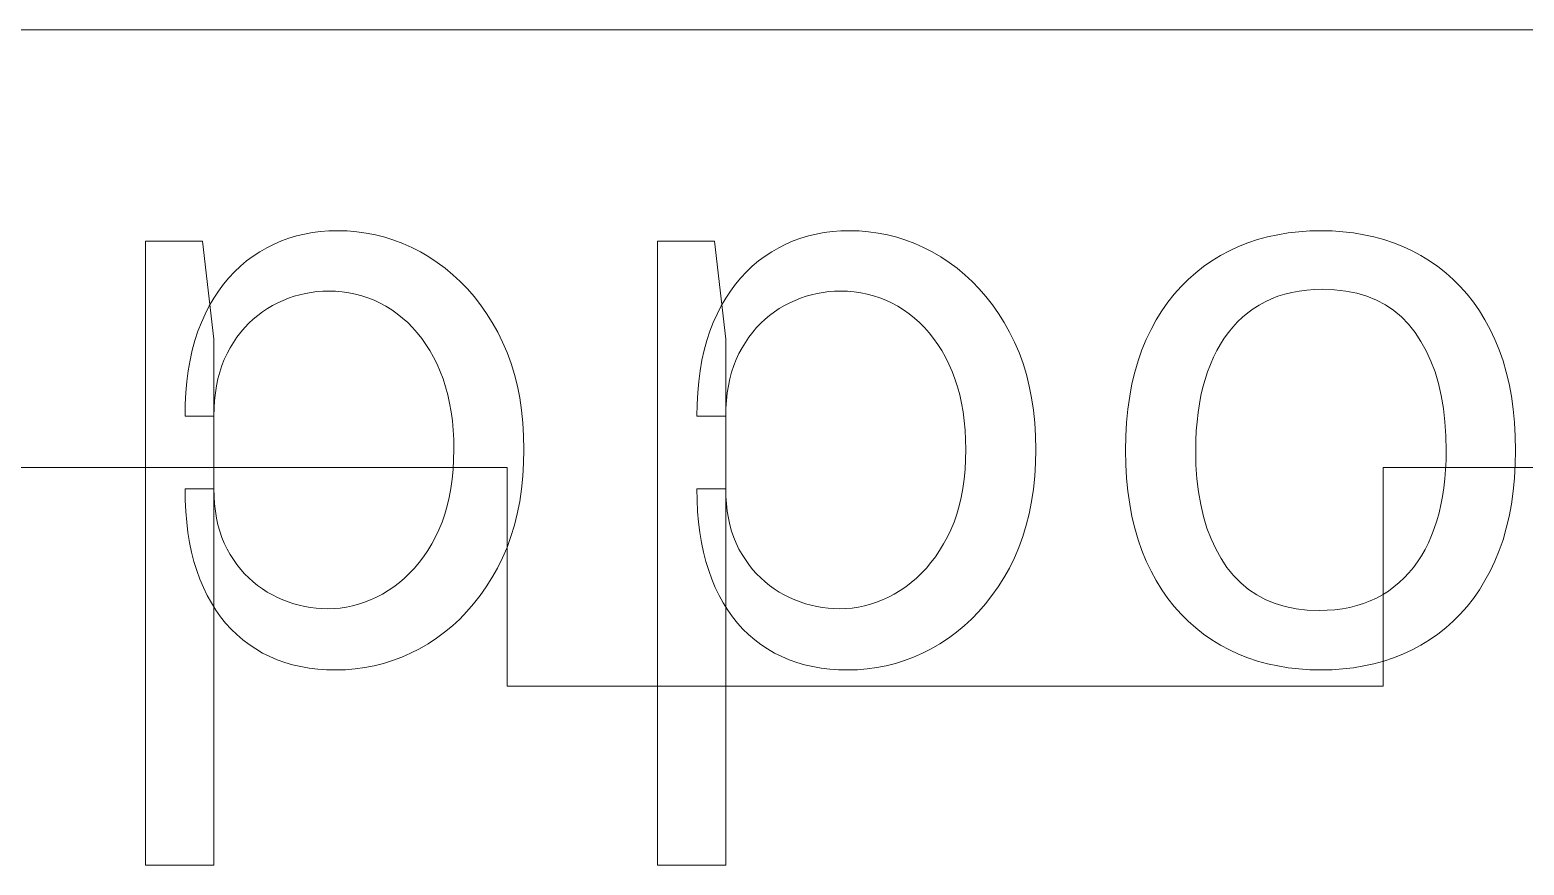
# Model space of a CAD drawing. Extents: x 0 to 393, y 0 to 389.
# Drawn here: x 47.46 to 67.93, y 377.55 to 389 of the extents above; entities that cross this region are included whole.
import ezdxf

# ---------------------------------------------------------------- set-up
doc = ezdxf.new("R2010")
doc.units = 0
doc.layers.get('0').update_dxf_attribs({"lineweight": 0})

msp = doc.modelspace()

# ---------------------------------------------------------------- linework, layer by layer
for p, q in [((138, 389), (6, 389)), ((50.905, 386.105), (51.007, 386.142)), ((51.007, 386.142), (51.113, 386.174)), ((51.113, 386.174), (51.22, 386.2)), ((51.22, 386.2), (51.329, 386.22)), ((51.329, 386.22), (51.441, 386.234)), ((51.441, 386.234), (51.556, 386.243)), ((51.556, 386.243), (51.672, 386.246)), ((51.672, 386.246), (51.672, 386.246)), ((51.672, 386.246), (51.805, 386.242)), ((51.805, 386.242), (51.937, 386.232)), ((51.937, 386.232), (52.067, 386.214)), ((52.067, 386.214), (52.195, 386.188)), ((52.195, 386.188), (52.322, 386.156)), ((52.322, 386.156), (52.446, 386.116)), ((57.919, 386.105), (58.021, 386.142)), ((58.021, 386.142), (58.127, 386.174)), ((58.127, 386.174), (58.234, 386.2)), ((58.234, 386.2), (58.343, 386.22)), ((58.343, 386.22), (58.455, 386.234)), ((58.455, 386.234), (58.57, 386.243)), ((58.57, 386.243), (58.686, 386.246)), ((58.686, 386.246), (58.686, 386.246)), ((58.686, 386.246), (58.82, 386.242)), ((58.82, 386.242), (58.951, 386.232)), ((58.951, 386.232), (59.081, 386.214)), ((59.081, 386.214), (59.209, 386.188)), ((59.209, 386.188), (59.336, 386.156)), ((59.336, 386.156), (59.46, 386.116)), ((64.281, 386.123), (64.417, 386.161)), ((64.417, 386.161), (64.556, 386.191)), ((64.556, 386.191), (64.699, 386.215)), ((64.699, 386.215), (64.845, 386.232)), ((64.845, 386.232), (64.995, 386.243)), ((64.995, 386.243), (65.148, 386.246)), ((65.148, 386.246), (65.148, 386.246)), ((65.148, 386.246), (65.3, 386.243)), ((65.3, 386.243), (65.449, 386.232)), ((65.449, 386.232), (65.594, 386.215)), ((65.594, 386.215), (65.736, 386.191)), ((65.736, 386.191), (65.875, 386.161)), ((65.875, 386.161), (66.01, 386.123)), ((49.044, 377.546), (49.044, 386.102)), ((49.044, 386.102), (49.824, 386.102)), ((49.824, 386.102), (49.98, 384.758)), ((50.517, 385.898), (50.61, 385.958)), ((50.61, 385.958), (50.706, 386.013)), ((50.706, 386.013), (50.804, 386.062)), ((50.804, 386.062), (50.905, 386.105)), ((52.446, 386.116), (52.569, 386.07)), ((52.569, 386.07), (52.69, 386.016)), ((52.69, 386.016), (52.809, 385.954)), ((52.809, 385.954), (52.926, 385.886)), ((56.058, 377.546), (56.058, 386.102)), ((56.058, 386.102), (56.838, 386.102)), ((56.838, 386.102), (56.994, 384.758)), ((57.531, 385.898), (57.624, 385.958)), ((57.624, 385.958), (57.72, 386.013)), ((57.72, 386.013), (57.818, 386.062)), ((57.818, 386.062), (57.919, 386.105)), ((59.46, 386.116), (59.583, 386.07)), ((59.583, 386.07), (59.704, 386.016)), ((59.704, 386.016), (59.823, 385.954)), ((59.823, 385.954), (59.94, 385.886)), ((63.771, 385.904), (63.893, 385.969)), ((63.893, 385.969), (64.019, 386.027)), ((64.019, 386.027), (64.148, 386.078)), ((64.148, 386.078), (64.281, 386.123)), ((66.01, 386.123), (66.142, 386.078)), ((66.142, 386.078), (66.271, 386.027)), ((66.271, 386.027), (66.397, 385.969)), ((66.397, 385.969), (66.519, 385.904)), ((50.262, 385.683), (50.343, 385.76)), ((50.343, 385.76), (50.428, 385.832)), ((50.428, 385.832), (50.517, 385.898)), ((52.926, 385.886), (53.04, 385.811)), ((53.04, 385.811), (53.15, 385.73)), ((53.15, 385.73), (53.255, 385.642)), ((57.276, 385.683), (57.357, 385.76)), ((57.357, 385.76), (57.442, 385.832)), ((57.442, 385.832), (57.531, 385.898)), ((59.94, 385.886), (60.054, 385.811)), ((60.054, 385.811), (60.164, 385.73)), ((60.164, 385.73), (60.269, 385.642)), ((63.432, 385.669), (63.54, 385.754)), ((63.54, 385.754), (63.653, 385.832)), ((63.653, 385.832), (63.771, 385.904)), ((66.519, 385.904), (66.637, 385.832)), ((66.637, 385.832), (66.75, 385.754)), ((66.75, 385.754), (66.858, 385.669)), ((50.112, 385.512), (50.186, 385.6)), ((50.186, 385.6), (50.262, 385.683)), ((53.255, 385.642), (53.356, 385.548)), ((53.356, 385.548), (53.453, 385.448)), ((57.126, 385.512), (57.2, 385.6)), ((57.2, 385.6), (57.276, 385.683)), ((60.269, 385.642), (60.37, 385.548)), ((60.37, 385.548), (60.467, 385.448)), ((63.232, 385.48), (63.329, 385.578)), ((63.329, 385.578), (63.432, 385.669)), ((66.858, 385.669), (66.96, 385.578)), ((66.96, 385.578), (67.058, 385.48)), ((49.917, 385.214), (49.978, 385.319)), ((49.978, 385.319), (50.043, 385.418)), ((50.043, 385.418), (50.112, 385.512)), ((51.004, 385.321), (50.93, 385.291)), ((51.08, 385.347), (51.004, 385.321)), ((51.156, 385.368), (51.08, 385.347)), ((51.233, 385.386), (51.156, 385.368)), ((51.312, 385.4), (51.233, 385.386)), ((51.391, 385.41), (51.312, 385.4)), ((51.471, 385.416), (51.391, 385.41)), ((51.552, 385.418), (51.471, 385.416)), ((51.646, 385.415), (51.552, 385.418)), ((51.552, 385.418), (51.552, 385.418)), ((51.738, 385.408), (51.646, 385.415)), ((51.829, 385.395), (51.738, 385.408)), ((51.918, 385.377), (51.829, 385.395)), ((52.005, 385.353), (51.918, 385.377)), ((52.091, 385.325), (52.005, 385.353)), ((52.174, 385.292), (52.091, 385.325)), ((53.453, 385.448), (53.544, 385.342)), ((53.544, 385.342), (53.632, 385.229)), ((56.931, 385.214), (56.992, 385.319)), ((56.992, 385.319), (57.057, 385.418)), ((57.057, 385.418), (57.126, 385.512)), ((58.018, 385.321), (57.944, 385.291)), ((58.094, 385.347), (58.018, 385.321)), ((58.17, 385.368), (58.094, 385.347)), ((58.247, 385.386), (58.17, 385.368)), ((58.326, 385.4), (58.247, 385.386)), ((58.405, 385.41), (58.326, 385.4)), ((58.485, 385.416), (58.405, 385.41)), ((58.566, 385.418), (58.485, 385.416)), ((58.66, 385.415), (58.566, 385.418)), ((58.566, 385.418), (58.566, 385.418)), ((58.752, 385.408), (58.66, 385.415)), ((58.843, 385.395), (58.752, 385.408)), ((58.932, 385.377), (58.843, 385.395)), ((59.019, 385.353), (58.932, 385.377)), ((59.105, 385.325), (59.019, 385.353)), ((59.188, 385.292), (59.105, 385.325)), ((60.467, 385.448), (60.558, 385.342)), ((60.558, 385.342), (60.646, 385.229)), ((63.052, 385.265), (63.139, 385.376)), ((63.139, 385.376), (63.232, 385.48)), ((64.559, 385.346), (64.469, 385.311)), ((64.652, 385.375), (64.559, 385.346)), ((64.749, 385.399), (64.652, 385.375)), ((64.85, 385.418), (64.749, 385.399)), ((64.953, 385.431), (64.85, 385.418)), ((65.061, 385.439), (64.953, 385.431)), ((65.172, 385.442), (65.061, 385.439)), ((65.336, 385.436), (65.172, 385.442)), ((65.172, 385.442), (65.172, 385.442)), ((65.491, 385.418), (65.336, 385.436)), ((65.639, 385.389), (65.491, 385.418)), ((65.778, 385.347), (65.639, 385.389)), ((65.909, 385.294), (65.778, 385.347)), ((67.058, 385.48), (67.15, 385.376)), ((67.15, 385.376), (67.237, 385.265)), ((49.86, 385.103), (49.917, 385.214)), ((50.646, 385.133), (50.58, 385.085)), ((50.713, 385.179), (50.646, 385.133)), ((50.784, 385.22), (50.713, 385.179)), ((50.856, 385.258), (50.784, 385.22)), ((50.93, 385.291), (50.856, 385.258)), ((52.257, 385.253), (52.174, 385.292)), ((52.337, 385.209), (52.257, 385.253)), ((52.416, 385.16), (52.337, 385.209)), ((52.492, 385.106), (52.416, 385.16)), ((53.632, 385.229), (53.715, 385.11)), ((53.715, 385.11), (53.794, 384.985)), ((56.874, 385.103), (56.931, 385.214)), ((57.66, 385.133), (57.594, 385.085)), ((57.727, 385.179), (57.66, 385.133)), ((57.798, 385.22), (57.727, 385.179)), ((57.87, 385.258), (57.798, 385.22)), ((57.944, 385.291), (57.87, 385.258)), ((59.271, 385.253), (59.188, 385.292)), ((59.351, 385.209), (59.271, 385.253)), ((59.43, 385.16), (59.351, 385.209)), ((59.506, 385.106), (59.43, 385.16)), ((60.646, 385.229), (60.729, 385.11)), ((60.729, 385.11), (60.808, 384.985)), ((62.892, 385.024), (62.969, 385.148)), ((62.969, 385.148), (63.052, 385.265)), ((64.145, 385.119), (64.074, 385.059)), ((64.221, 385.175), (64.145, 385.119)), ((64.3, 385.226), (64.221, 385.175)), ((64.383, 385.271), (64.3, 385.226)), ((64.469, 385.311), (64.383, 385.271)), ((66.031, 385.229), (65.909, 385.294)), ((66.145, 385.152), (66.031, 385.229)), ((66.251, 385.064), (66.145, 385.152)), ((67.237, 385.265), (67.319, 385.148)), ((67.319, 385.148), (67.395, 385.024)), ((49.761, 384.866), (49.808, 384.987)), ((49.808, 384.987), (49.86, 385.103)), ((50.402, 384.917), (50.348, 384.853)), ((50.459, 384.976), (50.402, 384.917)), ((50.518, 385.032), (50.459, 384.976)), ((50.58, 385.085), (50.518, 385.032)), ((52.566, 385.048), (52.492, 385.106)), ((52.636, 384.985), (52.566, 385.048)), ((52.703, 384.917), (52.636, 384.985)), ((52.766, 384.845), (52.703, 384.917)), ((53.794, 384.985), (53.868, 384.854)), ((56.775, 384.866), (56.822, 384.987)), ((56.822, 384.987), (56.874, 385.103)), ((57.416, 384.917), (57.362, 384.853)), ((57.473, 384.976), (57.416, 384.917)), ((57.532, 385.032), (57.473, 384.976)), ((57.594, 385.085), (57.532, 385.032)), ((59.58, 385.048), (59.506, 385.106)), ((59.65, 384.985), (59.58, 385.048)), ((59.717, 384.917), (59.65, 384.985)), ((59.78, 384.845), (59.717, 384.917)), ((60.808, 384.985), (60.882, 384.854)), ((62.82, 384.893), (62.892, 385.024)), ((63.941, 384.925), (63.881, 384.851)), ((64.006, 384.994), (63.941, 384.925)), ((64.074, 385.059), (64.006, 384.994)), ((66.349, 384.963), (66.251, 385.064)), ((66.438, 384.851), (66.349, 384.963)), ((67.395, 385.024), (67.467, 384.893)), ((49.683, 384.607), (49.719, 384.739)), ((49.719, 384.739), (49.761, 384.866)), ((49.98, 384.758), (49.98, 377.546)), ((50.248, 384.715), (50.202, 384.641)), ((50.296, 384.786), (50.248, 384.715)), ((50.348, 384.853), (50.296, 384.786)), ((52.827, 384.768), (52.766, 384.845)), ((52.884, 384.687), (52.827, 384.768)), ((53.868, 384.854), (53.936, 384.717)), ((53.936, 384.717), (53.998, 384.575)), ((56.697, 384.607), (56.733, 384.739)), ((56.733, 384.739), (56.775, 384.866)), ((56.994, 384.758), (56.994, 377.546)), ((57.262, 384.715), (57.216, 384.641)), ((57.31, 384.786), (57.262, 384.715)), ((57.362, 384.853), (57.31, 384.786)), ((59.841, 384.768), (59.78, 384.845)), ((59.898, 384.687), (59.841, 384.768)), ((60.882, 384.854), (60.95, 384.717)), ((60.95, 384.717), (61.012, 384.575)), ((62.695, 384.613), (62.754, 384.756)), ((62.754, 384.756), (62.82, 384.893)), ((63.824, 384.773), (63.77, 384.689)), ((63.881, 384.851), (63.824, 384.773)), ((66.519, 384.728), (66.438, 384.851)), ((66.591, 384.597), (66.519, 384.728)), ((67.467, 384.893), (67.533, 384.756)), ((67.533, 384.756), (67.591, 384.613)), ((49.653, 384.469), (49.683, 384.607)), ((50.16, 384.563), (50.122, 384.482)), ((50.202, 384.641), (50.16, 384.563)), ((52.938, 384.601), (52.884, 384.687)), ((52.989, 384.511), (52.938, 384.601)), ((53.037, 384.416), (52.989, 384.511)), ((53.998, 384.575), (54.052, 384.427)), ((56.667, 384.469), (56.697, 384.607)), ((57.174, 384.563), (57.136, 384.482)), ((57.216, 384.641), (57.174, 384.563)), ((59.952, 384.601), (59.898, 384.687)), ((60.003, 384.511), (59.952, 384.601)), ((60.051, 384.416), (60.003, 384.511)), ((61.012, 384.575), (61.066, 384.427)), ((62.643, 384.463), (62.695, 384.613)), ((63.675, 384.51), (63.633, 384.413)), ((63.721, 384.602), (63.675, 384.51)), ((63.77, 384.689), (63.721, 384.602)), ((66.655, 384.457), (66.591, 384.597)), ((67.591, 384.613), (67.643, 384.463)), ((49.609, 384.178), (49.628, 384.326)), ((49.628, 384.326), (49.653, 384.469)), ((50.06, 384.308), (50.035, 384.216)), ((50.089, 384.396), (50.06, 384.308)), ((50.122, 384.482), (50.089, 384.396)), ((53.081, 384.317), (53.037, 384.416)), ((53.12, 384.214), (53.081, 384.317)), ((54.052, 384.427), (54.098, 384.274)), ((56.623, 384.178), (56.642, 384.326)), ((56.642, 384.326), (56.667, 384.469)), ((57.074, 384.308), (57.05, 384.216)), ((57.103, 384.396), (57.074, 384.308)), ((57.136, 384.482), (57.103, 384.396)), ((60.095, 384.317), (60.051, 384.416)), ((60.134, 384.214), (60.095, 384.317)), ((61.066, 384.427), (61.112, 384.274)), ((62.559, 384.144), (62.597, 384.306)), ((62.597, 384.306), (62.643, 384.463)), ((63.595, 384.312), (63.561, 384.207)), ((63.633, 384.413), (63.595, 384.312)), ((66.711, 384.309), (66.655, 384.457)), ((66.758, 384.151), (66.711, 384.309)), ((67.643, 384.463), (67.688, 384.306)), ((67.688, 384.306), (67.726, 384.144)), ((49.595, 384.025), (49.609, 384.178)), ((50.016, 384.12), (50, 384.021)), ((50.035, 384.216), (50.016, 384.12)), ((53.155, 384.107), (53.12, 384.214)), ((53.185, 383.996), (53.155, 384.107)), ((54.098, 384.274), (54.138, 384.116)), ((54.138, 384.116), (54.17, 383.953)), ((56.609, 384.025), (56.623, 384.178)), ((57.03, 384.12), (57.014, 384.021)), ((57.05, 384.216), (57.03, 384.12)), ((60.169, 384.107), (60.134, 384.214)), ((60.199, 383.996), (60.169, 384.107)), ((61.112, 384.274), (61.152, 384.116)), ((61.152, 384.116), (61.184, 383.953)), ((62.528, 383.975), (62.559, 384.144)), ((63.53, 384.099), (63.504, 383.987)), ((63.561, 384.207), (63.53, 384.099)), ((66.796, 383.985), (66.758, 384.151)), ((67.726, 384.144), (67.757, 383.975)), ((49.587, 383.866), (49.595, 384.025)), ((49.989, 383.918), (49.982, 383.812)), ((50, 384.021), (49.989, 383.918)), ((53.21, 383.88), (53.185, 383.996)), ((53.231, 383.762), (53.21, 383.88)), ((54.17, 383.953), (54.196, 383.784)), ((56.601, 383.866), (56.609, 384.025)), ((57.003, 383.918), (56.996, 383.812)), ((57.014, 384.021), (57.003, 383.918)), ((60.224, 383.88), (60.199, 383.996)), ((60.245, 383.762), (60.224, 383.88)), ((61.184, 383.953), (61.21, 383.784)), ((62.503, 383.799), (62.528, 383.975)), ((63.504, 383.987), (63.482, 383.871)), ((66.826, 383.81), (66.796, 383.985)), ((67.757, 383.975), (67.781, 383.799)), ((49.584, 383.702), (49.587, 383.866)), ((49.98, 383.702), (49.584, 383.702)), ((49.982, 383.812), (49.98, 383.702)), ((49.98, 383.702), (49.98, 383.702)), ((53.247, 383.639), (53.231, 383.762)), ((54.196, 383.784), (54.214, 383.61)), ((56.598, 383.702), (56.601, 383.866)), ((56.994, 383.702), (56.598, 383.702)), ((56.996, 383.812), (56.994, 383.702)), ((56.994, 383.702), (56.994, 383.702)), ((60.261, 383.639), (60.245, 383.762)), ((61.21, 383.784), (61.228, 383.61)), ((62.486, 383.617), (62.503, 383.799)), ((63.464, 383.751), (63.45, 383.627)), ((63.482, 383.871), (63.464, 383.751)), ((66.847, 383.627), (66.826, 383.81)), ((67.781, 383.799), (67.798, 383.617)), ((53.259, 383.512), (53.247, 383.639)), ((53.266, 383.381), (53.259, 383.512)), ((54.214, 383.61), (54.224, 383.431)), ((60.273, 383.512), (60.261, 383.639)), ((60.28, 383.381), (60.273, 383.512)), ((61.228, 383.61), (61.238, 383.431)), ((62.475, 383.429), (62.486, 383.617)), ((63.44, 383.5), (63.434, 383.369)), ((63.45, 383.627), (63.44, 383.5)), ((66.86, 383.435), (66.847, 383.627)), ((67.798, 383.617), (67.809, 383.429)), ((53.268, 383.246), (53.266, 383.381)), ((54.224, 383.431), (54.228, 383.246)), ((60.282, 383.246), (60.28, 383.381)), ((61.238, 383.431), (61.242, 383.246)), ((62.472, 383.234), (62.475, 383.429)), ((63.434, 383.369), (63.432, 383.234)), ((66.864, 383.234), (66.86, 383.435)), ((67.809, 383.429), (67.812, 383.234)), ((53.258, 382.97), (53.265, 383.105)), ((53.265, 383.105), (53.268, 383.246)), ((53.268, 383.246), (53.268, 383.246)), ((54.228, 383.246), (54.224, 383.059)), ((54.228, 383.246), (54.228, 383.246)), ((60.272, 382.97), (60.279, 383.105)), ((60.279, 383.105), (60.282, 383.246)), ((60.282, 383.246), (60.282, 383.246)), ((61.242, 383.246), (61.238, 383.059)), ((61.242, 383.246), (61.242, 383.246)), ((62.475, 383.04), (62.472, 383.234)), ((62.472, 383.234), (62.472, 383.234)), ((63.432, 383.234), (63.432, 383.234)), ((63.432, 383.234), (63.436, 383.035)), ((66.856, 382.97), (66.862, 383.1)), ((66.862, 383.1), (66.864, 383.234)), ((66.864, 383.234), (66.864, 383.234)), ((67.812, 383.234), (67.809, 383.04)), ((67.812, 383.234), (67.812, 383.234)), ((42, 383), (54, 383)), ((53.245, 382.838), (53.258, 382.97)), ((54, 383), (54, 380)), ((54.213, 382.878), (54.195, 382.702)), ((54.224, 383.059), (54.213, 382.878)), ((60.259, 382.838), (60.272, 382.97)), ((61.227, 382.878), (61.209, 382.702)), ((61.238, 383.059), (61.227, 382.878)), ((62.486, 382.853), (62.475, 383.04)), ((63.436, 383.035), (63.449, 382.845)), ((66, 380), (66, 383)), ((66, 383), (78, 383)), ((66.846, 382.844), (66.856, 382.97)), ((67.809, 383.04), (67.798, 382.853)), ((49.587, 382.549), (49.584, 382.706)), ((49.584, 382.706), (49.584, 382.706)), ((49.584, 382.706), (49.98, 382.706)), ((49.98, 382.706), (49.982, 382.601)), ((53.205, 382.589), (53.228, 382.711)), ((53.228, 382.711), (53.245, 382.838)), ((54.195, 382.702), (54.17, 382.531)), ((56.601, 382.549), (56.598, 382.706)), ((56.598, 382.706), (56.598, 382.706)), ((56.598, 382.706), (56.994, 382.706)), ((56.994, 382.706), (56.996, 382.601)), ((60.219, 382.589), (60.242, 382.711)), ((60.242, 382.711), (60.259, 382.838)), ((61.209, 382.702), (61.184, 382.531)), ((62.503, 382.672), (62.486, 382.853)), ((62.528, 382.497), (62.503, 382.672)), ((63.449, 382.845), (63.471, 382.664)), ((63.471, 382.664), (63.501, 382.49)), ((66.814, 382.603), (66.832, 382.721)), ((66.832, 382.721), (66.846, 382.844)), ((67.781, 382.672), (67.757, 382.497)), ((67.798, 382.853), (67.781, 382.672)), ((49.594, 382.397), (49.587, 382.549)), ((49.982, 382.601), (49.989, 382.499)), ((49.989, 382.499), (50, 382.401)), ((53.145, 382.358), (53.177, 382.471)), ((53.177, 382.471), (53.205, 382.589)), ((54.17, 382.531), (54.137, 382.365)), ((56.608, 382.397), (56.601, 382.549)), ((56.996, 382.601), (57.003, 382.499)), ((57.003, 382.499), (57.014, 382.401)), ((60.159, 382.358), (60.191, 382.471)), ((60.191, 382.471), (60.219, 382.589)), ((61.184, 382.531), (61.151, 382.365)), ((62.559, 382.328), (62.528, 382.497)), ((63.501, 382.49), (63.539, 382.326)), ((66.766, 382.376), (66.792, 382.487)), ((66.792, 382.487), (66.814, 382.603)), ((67.757, 382.497), (67.726, 382.328)), ((49.607, 382.249), (49.594, 382.397)), ((49.624, 382.106), (49.607, 382.249)), ((50, 382.401), (50.016, 382.306)), ((50.016, 382.306), (50.036, 382.214)), ((53.064, 382.145), (53.107, 382.25)), ((53.107, 382.25), (53.145, 382.358)), ((54.137, 382.365), (54.097, 382.206)), ((56.621, 382.249), (56.608, 382.397)), ((56.638, 382.106), (56.621, 382.249)), ((57.014, 382.401), (57.03, 382.306)), ((57.03, 382.306), (57.05, 382.214)), ((60.078, 382.145), (60.121, 382.25)), ((60.121, 382.25), (60.159, 382.358)), ((61.151, 382.365), (61.111, 382.206)), ((62.597, 382.166), (62.559, 382.328)), ((63.539, 382.326), (63.586, 382.169)), ((66.701, 382.164), (66.735, 382.268)), ((66.735, 382.268), (66.766, 382.376)), ((67.726, 382.328), (67.688, 382.166)), ((49.647, 381.969), (49.624, 382.106)), ((50.036, 382.214), (50.06, 382.126)), ((50.06, 382.126), (50.089, 382.041)), ((50.089, 382.041), (50.122, 381.959)), ((52.964, 381.951), (53.016, 382.046)), ((53.016, 382.046), (53.064, 382.145)), ((54.05, 382.051), (53.996, 381.902)), ((54.097, 382.206), (54.05, 382.051)), ((56.661, 381.969), (56.638, 382.106)), ((57.05, 382.214), (57.074, 382.126)), ((57.074, 382.126), (57.103, 382.041)), ((57.103, 382.041), (57.136, 381.959)), ((59.978, 381.951), (60.03, 382.046)), ((60.03, 382.046), (60.078, 382.145)), ((61.064, 382.051), (61.01, 381.902)), ((61.111, 382.206), (61.064, 382.051)), ((62.643, 382.009), (62.597, 382.166)), ((63.586, 382.169), (63.642, 382.022)), ((66.621, 381.968), (66.663, 382.064)), ((66.663, 382.064), (66.701, 382.164)), ((67.688, 382.166), (67.643, 382.009)), ((49.675, 381.836), (49.647, 381.969)), ((49.707, 381.708), (49.675, 381.836)), ((50.122, 381.959), (50.16, 381.881)), ((50.16, 381.881), (50.202, 381.806)), ((52.852, 381.776), (52.909, 381.861)), ((52.909, 381.861), (52.964, 381.951)), ((53.996, 381.902), (53.934, 381.758)), ((56.689, 381.836), (56.661, 381.969)), ((56.721, 381.708), (56.689, 381.836)), ((57.136, 381.959), (57.174, 381.881)), ((57.174, 381.881), (57.216, 381.806)), ((59.866, 381.776), (59.923, 381.861)), ((59.923, 381.861), (59.978, 381.951)), ((61.01, 381.902), (60.948, 381.758)), ((62.695, 381.859), (62.643, 382.009)), ((62.754, 381.716), (62.695, 381.859)), ((63.642, 382.022), (63.707, 381.882)), ((63.707, 381.882), (63.779, 381.751)), ((66.525, 381.789), (66.575, 381.876)), ((66.575, 381.876), (66.621, 381.968)), ((67.591, 381.859), (67.533, 381.716)), ((67.643, 382.009), (67.591, 381.859)), ((49.745, 381.585), (49.707, 381.708)), ((50.202, 381.806), (50.248, 381.735)), ((50.248, 381.735), (50.296, 381.667)), ((50.296, 381.667), (50.347, 381.602)), ((52.728, 381.619), (52.791, 381.695)), ((52.791, 381.695), (52.852, 381.776)), ((53.934, 381.758), (53.865, 381.62)), ((56.759, 381.585), (56.721, 381.708)), ((57.216, 381.806), (57.262, 381.735)), ((57.262, 381.735), (57.31, 381.667)), ((57.31, 381.667), (57.361, 381.602)), ((59.742, 381.619), (59.805, 381.695)), ((59.805, 381.695), (59.866, 381.776)), ((60.948, 381.758), (60.879, 381.62)), ((62.82, 381.578), (62.754, 381.716)), ((63.779, 381.751), (63.861, 381.629)), ((63.861, 381.629), (63.951, 381.517)), ((66.354, 381.555), (66.415, 381.628)), ((66.415, 381.628), (66.472, 381.706)), ((66.472, 381.706), (66.525, 381.789)), ((67.533, 381.716), (67.467, 381.578)), ((49.788, 381.466), (49.745, 381.585)), ((49.836, 381.353), (49.788, 381.466)), ((50.347, 381.602), (50.401, 381.542)), ((50.401, 381.542), (50.458, 381.484)), ((50.458, 381.484), (50.517, 381.431)), ((50.517, 381.431), (50.579, 381.38)), ((52.521, 381.42), (52.593, 381.482)), ((52.593, 381.482), (52.662, 381.548)), ((52.662, 381.548), (52.728, 381.619)), ((53.79, 381.488), (53.711, 381.362)), ((53.865, 381.62), (53.79, 381.488)), ((56.802, 381.466), (56.759, 381.585)), ((56.85, 381.353), (56.802, 381.466)), ((57.361, 381.602), (57.415, 381.542)), ((57.415, 381.542), (57.472, 381.484)), ((57.472, 381.484), (57.531, 381.431)), ((57.531, 381.431), (57.593, 381.38)), ((59.535, 381.42), (59.607, 381.482)), ((59.607, 381.482), (59.676, 381.548)), ((59.676, 381.548), (59.742, 381.619)), ((60.804, 381.488), (60.725, 381.362)), ((60.879, 381.62), (60.804, 381.488)), ((62.892, 381.447), (62.82, 381.578)), ((62.969, 381.322), (62.892, 381.447)), ((63.951, 381.517), (64.049, 381.416)), ((66.22, 381.421), (66.289, 381.485)), ((66.289, 381.485), (66.354, 381.555)), ((67.395, 381.447), (67.319, 381.322)), ((67.467, 381.578), (67.395, 381.447)), ((49.889, 381.245), (49.836, 381.353)), ((49.945, 381.142), (49.889, 381.245)), ((50.579, 381.38), (50.644, 381.334)), ((50.644, 381.334), (50.711, 381.291)), ((50.711, 381.291), (50.781, 381.251)), ((50.781, 381.251), (50.853, 381.215)), ((52.127, 381.184), (52.208, 381.221)), ((52.208, 381.221), (52.288, 381.264)), ((52.288, 381.264), (52.368, 381.311)), ((52.368, 381.311), (52.446, 381.363)), ((52.446, 381.363), (52.521, 381.42)), ((53.627, 381.242), (53.539, 381.128)), ((53.711, 381.362), (53.627, 381.242)), ((56.903, 381.245), (56.85, 381.353)), ((56.959, 381.142), (56.903, 381.245)), ((57.593, 381.38), (57.658, 381.334)), ((57.658, 381.334), (57.725, 381.291)), ((57.725, 381.291), (57.795, 381.251)), ((57.795, 381.251), (57.867, 381.215)), ((59.141, 381.184), (59.222, 381.221)), ((59.222, 381.221), (59.302, 381.264)), ((59.302, 381.264), (59.382, 381.311)), ((59.382, 381.311), (59.46, 381.363)), ((59.46, 381.363), (59.535, 381.42)), ((60.641, 381.242), (60.553, 381.128)), ((60.725, 381.362), (60.641, 381.242)), ((63.052, 381.204), (62.969, 381.322)), ((64.049, 381.416), (64.155, 381.328)), ((64.155, 381.328), (64.269, 381.251)), ((64.269, 381.251), (64.391, 381.186)), ((65.909, 381.209), (65.992, 381.254)), ((65.992, 381.254), (66.072, 381.305)), ((66.072, 381.305), (66.148, 381.361)), ((66.148, 381.361), (66.22, 381.421)), ((67.319, 381.322), (67.237, 381.204)), ((50.006, 381.044), (49.945, 381.142)), ((50.072, 380.952), (50.006, 381.044)), ((50.853, 381.215), (50.926, 381.183)), ((50.926, 381.183), (50.999, 381.155)), ((50.999, 381.155), (51.074, 381.13)), ((51.074, 381.13), (51.149, 381.109)), ((51.149, 381.109), (51.226, 381.092)), ((51.226, 381.092), (51.303, 381.079)), ((51.303, 381.079), (51.381, 381.07)), ((51.381, 381.07), (51.46, 381.064)), ((51.46, 381.064), (51.54, 381.062)), ((51.54, 381.062), (51.626, 381.064)), ((51.54, 381.062), (51.54, 381.062)), ((51.626, 381.064), (51.711, 381.072)), ((51.711, 381.072), (51.796, 381.084)), ((51.796, 381.084), (51.88, 381.102)), ((51.88, 381.102), (51.963, 381.124)), ((51.963, 381.124), (52.045, 381.152)), ((52.045, 381.152), (52.127, 381.184)), ((53.446, 381.022), (53.348, 380.921)), ((53.539, 381.128), (53.446, 381.022)), ((57.02, 381.044), (56.959, 381.142)), ((57.086, 380.952), (57.02, 381.044)), ((57.867, 381.215), (57.94, 381.183)), ((57.94, 381.183), (58.013, 381.155)), ((58.013, 381.155), (58.088, 381.13)), ((58.088, 381.13), (58.163, 381.109)), ((58.163, 381.109), (58.24, 381.092)), ((58.24, 381.092), (58.317, 381.079)), ((58.317, 381.079), (58.395, 381.07)), ((58.395, 381.07), (58.474, 381.064)), ((58.474, 381.064), (58.554, 381.062)), ((58.554, 381.062), (58.64, 381.064)), ((58.554, 381.062), (58.554, 381.062)), ((58.64, 381.064), (58.725, 381.072)), ((58.725, 381.072), (58.81, 381.084)), ((58.81, 381.084), (58.894, 381.102)), ((58.894, 381.102), (58.977, 381.124)), ((58.977, 381.124), (59.059, 381.152)), ((59.059, 381.152), (59.141, 381.184)), ((60.46, 381.022), (60.362, 380.921)), ((60.553, 381.128), (60.46, 381.022)), ((63.139, 381.093), (63.052, 381.204)), ((63.232, 380.988), (63.139, 381.093)), ((64.391, 381.186), (64.522, 381.133)), ((64.522, 381.133), (64.66, 381.091)), ((64.66, 381.091), (64.807, 381.062)), ((64.807, 381.062), (64.961, 381.044)), ((64.961, 381.044), (65.124, 381.038)), ((65.124, 381.038), (65.234, 381.041)), ((65.124, 381.038), (65.124, 381.038)), ((65.124, 381.038), (65.124, 381.038)), ((65.234, 381.041), (65.34, 381.049)), ((65.34, 381.049), (65.444, 381.062)), ((65.444, 381.062), (65.544, 381.081)), ((65.544, 381.081), (65.64, 381.105)), ((65.64, 381.105), (65.733, 381.134)), ((65.733, 381.134), (65.823, 381.169)), ((65.823, 381.169), (65.909, 381.209)), ((67.15, 381.093), (67.058, 380.988)), ((67.237, 381.204), (67.15, 381.093)), ((50.141, 380.865), (50.072, 380.952)), ((50.215, 380.783), (50.141, 380.865)), ((53.247, 380.827), (53.14, 380.739)), ((53.348, 380.921), (53.247, 380.827)), ((57.155, 380.865), (57.086, 380.952)), ((57.229, 380.783), (57.155, 380.865)), ((60.261, 380.827), (60.154, 380.739)), ((60.362, 380.921), (60.261, 380.827)), ((63.329, 380.89), (63.232, 380.988)), ((63.432, 380.799), (63.329, 380.89)), ((66.96, 380.89), (66.858, 380.799)), ((67.058, 380.988), (66.96, 380.89)), ((50.293, 380.707), (50.215, 380.783)), ((50.376, 380.636), (50.293, 380.707)), ((50.462, 380.57), (50.376, 380.636)), ((53.029, 380.657), (52.914, 380.582)), ((53.14, 380.739), (53.029, 380.657)), ((57.307, 380.707), (57.229, 380.783)), ((57.39, 380.636), (57.307, 380.707)), ((57.476, 380.57), (57.39, 380.636)), ((60.043, 380.657), (59.928, 380.582)), ((60.154, 380.739), (60.043, 380.657)), ((63.54, 380.714), (63.432, 380.799)), ((63.653, 380.636), (63.54, 380.714)), ((63.771, 380.564), (63.653, 380.636)), ((66.637, 380.636), (66.519, 380.564)), ((66.75, 380.714), (66.637, 380.636)), ((66.858, 380.799), (66.75, 380.714)), ((50.553, 380.51), (50.462, 380.57)), ((50.648, 380.455), (50.553, 380.51)), ((50.746, 380.406), (50.648, 380.455)), ((50.847, 380.363), (50.746, 380.406)), ((52.553, 380.398), (52.429, 380.352)), ((52.675, 380.452), (52.553, 380.398)), ((52.796, 380.514), (52.675, 380.452)), ((52.914, 380.582), (52.796, 380.514)), ((57.567, 380.51), (57.476, 380.57)), ((57.662, 380.455), (57.567, 380.51)), ((57.76, 380.406), (57.662, 380.455)), ((57.861, 380.363), (57.76, 380.406)), ((59.567, 380.398), (59.443, 380.352)), ((59.689, 380.452), (59.567, 380.398)), ((59.809, 380.514), (59.689, 380.452)), ((59.928, 380.582), (59.809, 380.514)), ((63.893, 380.499), (63.771, 380.564)), ((64.019, 380.441), (63.893, 380.499)), ((64.148, 380.39), (64.019, 380.441)), ((66.271, 380.441), (66.142, 380.39)), ((66.397, 380.499), (66.271, 380.441)), ((66.519, 380.564), (66.397, 380.499)), ((50.951, 380.326), (50.847, 380.363)), ((51.059, 380.294), (50.951, 380.326)), ((51.17, 380.268), (51.059, 380.294)), ((51.285, 380.248), (51.17, 380.268)), ((51.403, 380.234), (51.285, 380.248)), ((51.524, 380.225), (51.403, 380.234)), ((51.648, 380.222), (51.524, 380.225)), ((51.783, 380.226), (51.648, 380.222)), ((51.648, 380.222), (51.648, 380.222)), ((51.648, 380.222), (51.648, 380.222)), ((51.916, 380.236), (51.783, 380.226)), ((52.047, 380.254), (51.916, 380.236)), ((52.176, 380.28), (52.047, 380.254)), ((52.304, 380.312), (52.176, 380.28)), ((52.429, 380.352), (52.304, 380.312)), ((57.965, 380.326), (57.861, 380.363)), ((58.073, 380.294), (57.965, 380.326)), ((58.184, 380.268), (58.073, 380.294)), ((58.299, 380.248), (58.184, 380.268)), ((58.417, 380.234), (58.299, 380.248)), ((58.538, 380.225), (58.417, 380.234)), ((58.662, 380.222), (58.538, 380.225)), ((58.797, 380.226), (58.662, 380.222)), ((58.662, 380.222), (58.662, 380.222)), ((58.662, 380.222), (58.662, 380.222)), ((58.93, 380.236), (58.797, 380.226)), ((59.061, 380.254), (58.93, 380.236)), ((59.19, 380.28), (59.061, 380.254)), ((59.318, 380.312), (59.19, 380.28)), ((59.443, 380.352), (59.318, 380.312)), ((64.281, 380.345), (64.148, 380.39)), ((64.417, 380.308), (64.281, 380.345)), ((64.556, 380.277), (64.417, 380.308)), ((64.699, 380.253), (64.556, 380.277)), ((64.845, 380.236), (64.699, 380.253)), ((64.995, 380.225), (64.845, 380.236)), ((65.148, 380.222), (64.995, 380.225)), ((65.3, 380.225), (65.148, 380.222)), ((65.148, 380.222), (65.148, 380.222)), ((65.148, 380.222), (65.148, 380.222)), ((65.449, 380.236), (65.3, 380.225)), ((65.594, 380.253), (65.449, 380.236)), ((65.736, 380.277), (65.594, 380.253)), ((65.875, 380.308), (65.736, 380.277)), ((66.01, 380.345), (65.875, 380.308)), ((66.142, 380.39), (66.01, 380.345)), ((54, 380), (66, 380)), ((49.98, 377.546), (49.044, 377.546)), ((49.98, 377.546), (49.98, 377.546)), ((56.994, 377.546), (56.058, 377.546)), ((56.994, 377.546), (56.994, 377.546))]:
    msp.add_line(p, q)

doc.saveas('drawing.dxf')
